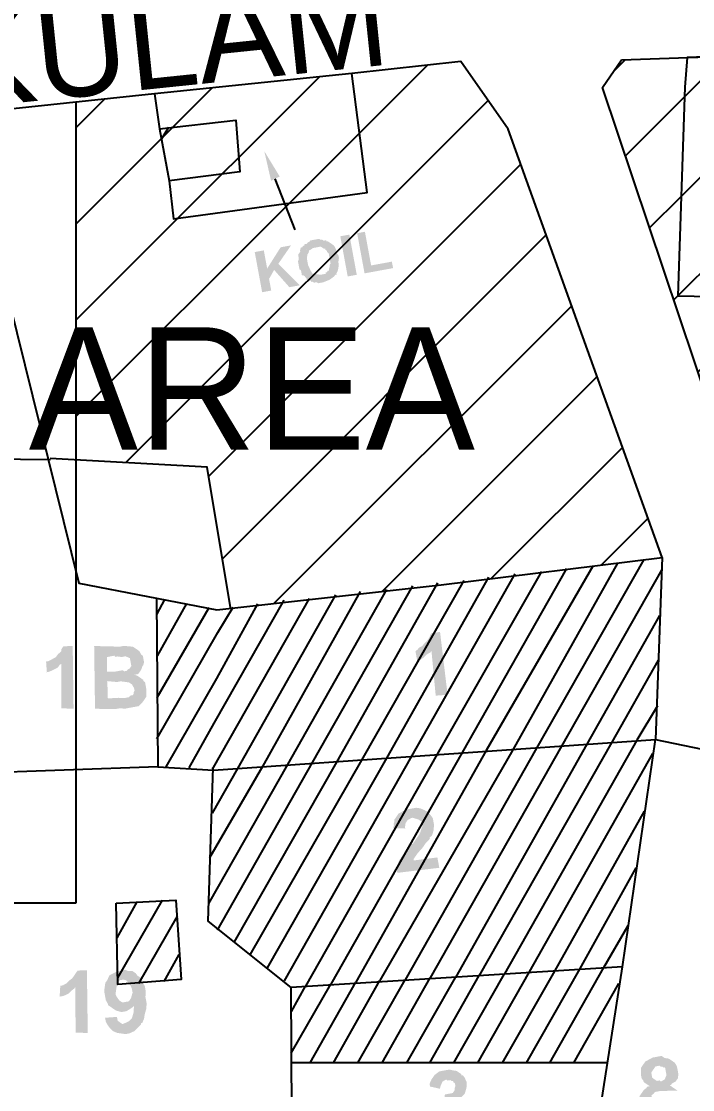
# Model space of a CAD drawing. Header units: metres. Extents: x 297 to 3998, y 336 to 1712.
# Drawn here: x 2915.3 to 2964.6, y 1161.1 to 1239.6 of the extents above; entities that cross this region are included whole.
import ezdxf

# ---------------------------------------------------------------- set-up
doc = ezdxf.new("R2010")
doc.units = ezdxf.units.M
doc.header["$MEASUREMENT"] = 0
doc.styles.get("Standard").update_dxf_attribs({"font": 'CENSCBK.TTF'})
pattern_1 = [(45, (-2513.5867, 677.9554), (-3.535534, 3.535534), [])]

msp = doc.modelspace()

# ---------------------------------------------------------------- hatches: boundary and pattern name
h = msp.add_hatch()
h.set_pattern_fill('ANSI31', color=2, scale=40, style=0)
h.set_pattern_definition(pattern_1)
h.paths.add_polyline_path([(2970.39, 1197.767), (2970.453, 1196.893), (2970.523, 1196.512), (2970.594, 1196.131), (2970.759, 1195.768), (2970.829, 1195.387), (2970.994, 1195.023), (2971.16, 1194.66), (2971.42, 1194.314), (2971.586, 1193.951), (2971.829, 1193.701), (2972.089, 1193.355), (2972.332, 1193.104), (2972.593, 1192.759), (2972.931, 1192.526), (2973.174, 1192.275), (2973.513, 1192.042), (2973.851, 1191.809), (2974.718, 1191.378), (2977.488, 1191.513), (2982.445, 1237.592), (2979.858, 1237.502), (2979.39, 1235.263), (2978.026, 1219.163), (2963.504, 1219.44), (2964.022, 1234.794), (2964.201, 1236.953), (2959.362, 1236.784), (2957.964, 1234.755)])
h = msp.add_hatch()
h.set_pattern_fill('ANSI31', color=2, scale=40, style=0)
h.set_pattern_definition(pattern_1)
h.paths.add_polyline_path([(2964.201, 1236.953), (2964.022, 1234.794), (2963.504, 1219.44), (2978.026, 1219.163), (2979.39, 1235.263), (2979.858, 1237.502)])
h = msp.add_hatch()
h.set_pattern_fill('ANSI31', color=2, scale=40, style=0)
h.set_pattern_definition(pattern_1)
h.paths.add_polyline_path([(2951.044, 1231.708), (2947.569, 1236.678), (2939.561, 1235.793), (2940.682, 1227.042), (2926.468, 1225.112), (2926.15, 1227.908), (2925.448, 1231.716), (2925.07, 1234.304), (2919.292, 1233.684), (2919.292, 1207.393), (2928.944, 1206.865), (2930.658, 1196.491), (2946.117, 1198.213), (2962.358, 1200.224)])
h = msp.add_hatch()
h.set_pattern_fill('ANSI31', color=2, scale=40, style=0)
h.set_pattern_definition(pattern_1)
h.paths.add_polyline_path([(2939.561, 1235.793), (2925.07, 1234.304), (2925.448, 1231.716), (2931.04, 1232.353), (2931.344, 1228.57), (2926.15, 1227.908), (2926.468, 1225.112), (2940.682, 1227.042)])
h = msp.add_hatch()
h.set_pattern_fill('ANSI31', color=2, scale=40, style=0)
h.set_pattern_definition(pattern_1)
h.paths.add_polyline_path([(2931.04, 1232.353), (2926.085, 1231.789), (2925.588, 1230.955), (2926.15, 1227.908), (2931.344, 1228.57)])
at = {"linetype": 'Continuous'}
for points in [[(2933.631, 1227.908), (2933.132, 1230.081), (2934.263, 1228.222)], [(2939.259, 1220.873), (2939.925, 1220.996), (2939.381, 1223.948), (2938.715, 1223.825)], [(2940.524, 1224.158), (2939.953, 1224.053), (2940.497, 1221.101), (2942.591, 1221.487), (2942.503, 1221.963), (2940.98, 1221.683)], [(2935.097, 1223.158), (2934.335, 1223.018), (2933.343, 1221.457), (2933.854, 1221.354), (2934.974, 1220.084), (2935.736, 1220.224), (2934.165, 1221.805)], [(2935.756, 1222.787), (2935.774, 1222.692), (2935.618, 1222.467), (2935.671, 1222.181), (2935.611, 1221.973), (2935.663, 1221.687), (2935.681, 1221.592), (2935.716, 1221.402), (2935.829, 1221.324), (2935.846, 1221.229), (2935.864, 1221.134), (2935.881, 1221.039), (2935.899, 1220.943), (2935.994, 1220.961), (2936.107, 1220.883), (2936.237, 1220.71), (2936.255, 1220.615), (2936.35, 1220.633), (2936.463, 1220.555), (2936.558, 1220.573), (2936.575, 1220.477), (2936.671, 1220.495), (2936.783, 1220.417), (2936.879, 1220.435), (2936.974, 1220.452), (2937.087, 1220.375), (2937.467, 1220.445), (2937.926, 1220.628), (2938.272, 1220.888), (2938.349, 1221.001), (2938.445, 1221.019), (2938.427, 1221.114), (2937.362, 1221.016), (2937.267, 1220.998), (2936.964, 1221.041), (2936.661, 1221.084), (2936.513, 1221.352), (2936.347, 1221.715), (2936.33, 1221.81), (2936.312, 1221.905), (2936.295, 1222.001), (2936.26, 1222.191), (2936.302, 1222.494), (2936.38, 1222.607), (2936.44, 1222.815), (2936.535, 1222.832), (2936.708, 1222.963), (2936.803, 1222.98), (2936.994, 1223.015)], [(2936.888, 1223.587), (2936.603, 1223.534), (2936.508, 1223.516), (2936.43, 1223.404), (2936.335, 1223.386), (2936.257, 1223.273), (2936.162, 1223.256), (2936.067, 1223.238), (2936.084, 1223.143), (2935.989, 1223.126), (2935.911, 1223.013), (2935.816, 1222.995), (2935.756, 1222.787), (2937.089, 1223.033), (2937.279, 1223.068), (2937.505, 1222.913), (2937.6, 1222.93), (2937.618, 1222.835), (2937.73, 1222.757), (2937.748, 1222.662), (2937.861, 1222.584), (2937.878, 1222.489), (2937.896, 1222.394), (2937.966, 1222.013), (2938.001, 1221.823), (2937.923, 1221.71), (2937.941, 1221.615), (2937.881, 1221.407), (2937.898, 1221.312), (2937.803, 1221.294), (2937.725, 1221.181), (2937.63, 1221.164), (2937.648, 1221.069), (2937.553, 1221.051), (2937.457, 1221.034), (2937.362, 1221.016), (2938.427, 1221.114), (2938.505, 1221.227), (2938.565, 1221.435), (2938.607, 1221.738), (2938.572, 1221.928), (2938.615, 1222.231), (2938.58, 1222.422), (2938.449, 1222.595), (2938.397, 1222.88), (2938.249, 1223.148), (2938.023, 1223.304), (2937.911, 1223.381), (2937.798, 1223.459), (2937.703, 1223.441), (2937.685, 1223.537), (2937.495, 1223.501), (2937.382, 1223.579), (2937.287, 1223.562), (2937.174, 1223.639), (2937.079, 1223.622), (2936.984, 1223.604)], [(2933.098, 1222.79), (2932.431, 1222.667), (2932.975, 1219.715), (2933.642, 1219.838), (2933.484, 1220.695), (2933.854, 1221.354), (2933.343, 1221.457)], [(2946.04, 1194.757), (2945.374, 1194.634), (2945.236, 1194.313), (2945.08, 1194.088), (2944.83, 1193.845), (2944.752, 1193.732), (2944.484, 1193.584), (2944.406, 1193.471), (2944.234, 1193.341), (2945.411, 1193.361), (2945.722, 1190.071), (2946.596, 1190.134)], [(2919.061, 1193.723), (2918.377, 1193.695), (2918.299, 1193.583), (2918.222, 1193.47), (2918.239, 1193.375), (2918.162, 1193.262), (2917.989, 1193.132), (2917.833, 1192.906), (2917.565, 1192.758), (2917.297, 1192.61), (2917.202, 1192.593), (2917.107, 1192.575), (2918.224, 1192.388), (2918.232, 1189.14), (2919.124, 1189.108)], [(2922.516, 1193.671), (2920.637, 1193.718), (2920.7, 1189.103), (2922.276, 1189.098), (2922.561, 1189.151), (2922.865, 1189.108), (2923.15, 1189.161), (2923.436, 1189.213), (2923.912, 1189.301), (2924.162, 1189.544), (2924.318, 1189.77), (2924.395, 1189.882), (2921.642, 1189.867), (2921.604, 1191.14), (2922.306, 1191.072), (2924.263, 1191.138), (2924.245, 1191.233), (2924.132, 1191.31), (2923.907, 1191.466), (2923.794, 1191.543), (2923.586, 1191.604), (2923.776, 1191.639), (2923.872, 1191.656), (2924.027, 1191.882), (2921.577, 1191.824), (2921.574, 1192.906), (2922.145, 1193.012), (2924.215, 1192.999), (2924.102, 1193.077), (2923.954, 1193.345), (2923.842, 1193.423), (2923.503, 1193.656), (2923.2, 1193.698), (2922.802, 1193.723), (2922.611, 1193.688)], [(2944.234, 1193.341), (2944.374, 1192.579), (2944.642, 1192.727), (2944.815, 1192.857), (2945.065, 1193.1), (2945.333, 1193.248), (2945.411, 1193.361)], [(2917.107, 1192.575), (2917.17, 1191.701), (2917.152, 1191.796), (2917.342, 1191.831), (2917.706, 1191.997), (2917.974, 1192.144), (2918.129, 1192.37), (2918.224, 1192.388)], [(2924.215, 1192.999), (2922.145, 1193.012), (2922.163, 1192.916), (2922.353, 1192.951), (2922.656, 1192.909), (2922.942, 1192.962), (2923.263, 1192.824), (2923.315, 1192.538), (2923.333, 1192.443), (2923.368, 1192.252), (2923.29, 1192.14), (2923.213, 1192.027), (2923.118, 1192.009), (2923.04, 1191.897), (2922.849, 1191.862), (2922.737, 1191.939), (2922.641, 1191.922), (2922.546, 1191.904), (2922.356, 1191.869), (2922.165, 1191.834), (2921.577, 1191.824), (2924.027, 1191.882), (2924.105, 1191.994), (2924.165, 1192.202), (2924.242, 1192.315), (2924.303, 1192.523), (2924.267, 1192.714), (2924.232, 1192.904)], [(2924.263, 1191.138), (2922.306, 1191.072), (2922.496, 1191.107), (2922.591, 1191.125), (2922.895, 1191.082), (2923.198, 1191.04), (2923.423, 1190.885), (2923.571, 1190.616), (2923.606, 1190.426), (2923.529, 1190.313), (2923.546, 1190.218), (2923.468, 1190.105), (2923.373, 1190.088), (2923.278, 1190.07), (2923.2, 1189.957), (2923.105, 1189.94), (2923.01, 1189.922), (2922.915, 1189.905), (2922.819, 1189.887), (2922.421, 1189.912), (2921.642, 1189.867), (2924.395, 1189.882), (2924.473, 1189.995), (2924.481, 1190.489), (2924.393, 1190.965), (2924.375, 1191.06)], [(2944.001, 1181.781), (2943.906, 1181.763), (2943.525, 1181.693), (2943.257, 1181.545), (2942.989, 1181.397), (2942.756, 1181.059), (2942.678, 1180.946), (2944.029, 1181.097), (2944.445, 1180.976), (2944.67, 1180.821), (2944.74, 1180.44), (2944.603, 1180.12), (2944.62, 1180.024), (2944.525, 1180.007), (2944.542, 1179.912), (2944.309, 1179.573), (2944.076, 1179.235), (2943.731, 1178.975), (2943.498, 1178.636), (2943.265, 1178.298), (2943.032, 1177.96), (2942.911, 1177.544), (2942.886, 1177.145), (2942.904, 1177.05), (2945.986, 1177.421), (2945.845, 1178.183), (2944.114, 1177.962), (2944.097, 1178.058), (2944.174, 1178.17), (2944.407, 1178.509), (2944.735, 1178.864), (2944.968, 1179.203), (2945.297, 1179.558), (2945.279, 1179.654), (2945.452, 1179.784), (2945.572, 1180.2), (2945.597, 1180.598), (2945.509, 1181.074), (2945.249, 1181.42), (2945.119, 1181.593), (2945.023, 1181.575), (2944.911, 1181.653), (2944.59, 1181.791), (2944.287, 1181.833), (2944.096, 1181.798)], [(2942.678, 1180.946), (2942.696, 1180.851), (2942.636, 1180.643), (2942.653, 1180.548), (2942.593, 1180.34), (2943.485, 1180.307), (2943.468, 1180.403), (2943.51, 1180.706), (2943.588, 1180.819), (2943.665, 1180.931), (2943.934, 1181.079), (2944.029, 1181.097)], [(2920.105, 1169.896), (2919.421, 1169.868), (2919.343, 1169.756), (2919.265, 1169.643), (2919.188, 1169.53), (2919.11, 1169.417), (2919.032, 1169.305), (2918.859, 1169.174), (2918.609, 1168.931), (2918.341, 1168.783), (2918.246, 1168.766), (2918.15, 1168.748), (2919.25, 1168.656), (2919.275, 1165.313), (2920.167, 1165.281)], [(2922.858, 1169.911), (2922.763, 1169.894), (2922.668, 1169.876), (2922.382, 1169.823), (2922.019, 1169.658), (2921.751, 1169.51), (2921.613, 1169.19), (2921.535, 1169.077), (2921.458, 1168.964), (2921.415, 1168.661), (2921.372, 1168.358), (2921.443, 1167.977), (2921.495, 1167.691), (2921.643, 1167.423), (2922.898, 1167.556), (2922.708, 1167.521), (2922.482, 1167.676), (2922.352, 1167.849), (2922.204, 1168.117), (2922.247, 1168.42), (2922.289, 1168.724), (2922.35, 1168.931), (2922.505, 1169.157), (2922.79, 1169.21), (2924.063, 1169.247), (2924.046, 1169.342), (2923.82, 1169.498), (2923.69, 1169.671), (2923.464, 1169.826), (2923.066, 1169.851), (2922.953, 1169.929)], [(2924.063, 1169.247), (2922.79, 1169.21), (2922.998, 1169.149), (2923.241, 1168.899), (2923.407, 1168.536), (2923.424, 1168.44), (2923.459, 1168.25), (2923.399, 1168.042), (2923.339, 1167.834), (2923.184, 1167.609), (2922.993, 1167.574), (2922.898, 1167.556), (2921.643, 1167.423), (2921.661, 1167.328), (2921.773, 1167.25), (2923.54, 1167.28), (2923.557, 1167.185), (2923.532, 1166.787), (2923.412, 1166.371), (2923.161, 1166.128), (2922.798, 1165.963), (2921.638, 1165.847), (2921.768, 1165.674), (2922.011, 1165.424), (2922.332, 1165.286), (2922.635, 1165.243), (2922.938, 1165.201), (2923.224, 1165.253), (2923.587, 1165.419), (2923.838, 1165.662), (2924.088, 1165.905), (2924.071, 1166), (2924.166, 1166.018), (2924.304, 1166.338), (2924.346, 1166.642), (2924.467, 1167.057), (2924.492, 1167.456), (2924.404, 1167.932), (2924.429, 1168.33), (2924.359, 1168.711), (2924.211, 1168.979), (2924.194, 1169.074), (2924.176, 1169.17)], [(2918.15, 1168.748), (2918.1, 1167.952), (2918.195, 1167.969), (2918.386, 1168.004), (2918.749, 1168.17), (2919, 1168.413), (2919.173, 1168.543), (2919.25, 1168.656)], [(2921.773, 1167.25), (2922.224, 1166.94), (2922.64, 1166.819), (2923.021, 1166.89), (2923.462, 1167.168), (2923.54, 1167.28)], [(2922.312, 1166.464), (2921.438, 1166.401), (2921.49, 1166.115), (2921.638, 1165.847), (2922.798, 1165.963), (2922.703, 1165.945), (2922.59, 1166.023), (2922.477, 1166.1), (2922.365, 1166.178), (2922.347, 1166.273)], [(2962.124, 1163.562), (2962.029, 1163.544), (2961.648, 1163.474), (2961.38, 1163.326), (2961.112, 1163.178), (2960.957, 1162.953), (2960.879, 1162.84), (2962.152, 1162.878), (2962.265, 1162.8), (2962.36, 1162.818), (2962.472, 1162.74), (2962.568, 1162.758), (2962.585, 1162.662), (2962.603, 1162.567), (2962.655, 1162.282), (2962.673, 1162.186), (2962.535, 1161.866), (2962.267, 1161.718), (2962.154, 1161.795), (2960.994, 1161.68), (2961.107, 1161.602), (2961.333, 1161.447), (2961.445, 1161.369), (2961.255, 1161.334), (2961.177, 1161.222), (2961.004, 1161.091), (2960.849, 1160.866), (2960.694, 1160.64), (2960.651, 1160.337), (2960.704, 1160.052), (2960.756, 1159.766), (2960.904, 1159.498), (2961.052, 1159.23), (2961.165, 1159.152), (2961.278, 1159.074), (2961.486, 1159.014), (2961.806, 1158.877), (2962.109, 1158.834), (2962.395, 1158.887), (2962.681, 1158.939), (2962.966, 1158.992), (2963.139, 1159.122), (2963.39, 1159.365), (2963.545, 1159.591), (2962.177, 1159.535), (2962.064, 1159.613), (2961.856, 1159.673), (2961.726, 1159.846), (2961.613, 1159.924), (2961.561, 1160.209), (2961.508, 1160.495), (2961.586, 1160.608), (2961.568, 1160.703), (2961.741, 1160.833), (2961.819, 1160.946), (2961.914, 1160.964), (2962.199, 1161.016), (2963.472, 1161.054), (2963.359, 1161.132), (2963.247, 1161.209), (2963.134, 1161.287), (2963.021, 1161.365), (2962.908, 1161.442), (2963.004, 1161.46), (2963.081, 1161.572), (2963.349, 1161.72), (2963.505, 1161.946), (2963.547, 1162.249), (2963.495, 1162.535), (2963.46, 1162.725), (2963.442, 1162.82), (2963.294, 1163.088), (2963.069, 1163.244), (2962.843, 1163.399), (2962.54, 1163.442), (2962.427, 1163.519), (2962.315, 1163.597)], [(2946.653, 1162.581), (2946.558, 1162.564), (2946.272, 1162.511), (2945.986, 1162.459), (2945.641, 1162.198), (2945.485, 1161.972), (2945.408, 1161.86), (2946.603, 1161.785), (2946.698, 1161.802), (2946.793, 1161.82), (2946.906, 1161.742), (2947.001, 1161.76), (2947.019, 1161.664), (2947.132, 1161.587), (2947.167, 1161.396), (2947.106, 1161.188), (2947.124, 1161.093), (2946.969, 1160.868), (2946.873, 1160.85), (2946.778, 1160.833), (2946.397, 1160.762), (2946.33, 1160.061), (2946.615, 1160.113), (2946.728, 1160.036), (2947.888, 1160.151), (2947.871, 1160.246), (2947.342, 1160.444), (2947.532, 1160.479), (2947.861, 1160.835), (2947.981, 1161.251), (2948.006, 1161.649), (2947.841, 1162.013), (2947.71, 1162.186), (2947.615, 1162.168), (2947.598, 1162.263), (2947.259, 1162.496), (2946.956, 1162.539), (2946.748, 1162.599)], [(2960.879, 1162.84), (2960.801, 1162.727), (2960.794, 1162.234), (2960.846, 1161.948), (2960.977, 1161.775), (2960.994, 1161.68), (2962.154, 1161.795), (2962.059, 1161.778), (2961.964, 1161.76), (2961.851, 1161.838), (2961.738, 1161.916), (2961.626, 1161.993), (2961.555, 1162.374), (2961.711, 1162.6), (2961.866, 1162.825), (2962.152, 1162.878)], [(2945.408, 1161.86), (2945.27, 1161.539), (2945.305, 1161.349), (2946.024, 1161.186), (2946.084, 1161.394), (2946.222, 1161.714), (2946.49, 1161.862), (2946.603, 1161.785)]]:
    msp.add_hatch(color=0, dxfattribs=at).paths.add_polyline_path(points)

# ---------------------------------------------------------------- linework, layer by layer
at = {"color": 2}
for p, q in [((2919.292, 1233.684), (2919.292, 1174.819)), ((2919.292, 1174.819), (2913.251, 1174.819)), ((2915.439, 1174.819), (2915.439, 1174.819)), ((2958.34, 1163.082), (2935.133, 1163.082))]:
    msp.add_line(p, q, dxfattribs=at)
at = {"color": 0, "linetype": 'Continuous'}
for points in [[(2959.362, 1236.784), (2982.445, 1237.592)], [(2964.022, 1234.794), (2963.504, 1219.44), (2978.026, 1219.163), (2979.39, 1235.263), (2979.861, 1237.515), (2964.201, 1236.953), (2964.022, 1234.794)], [(2962.358, 1200.224), (2951.044, 1231.708), (2947.569, 1236.678), (2939.561, 1235.793), (2925.07, 1234.304), (2910.976, 1232.79)], [(2970.39, 1197.767), (2957.964, 1234.755), (2959.362, 1236.784)], [(2925.07, 1234.304), (2925.448, 1231.716), (2926.15, 1227.908), (2926.468, 1225.112), (2940.682, 1227.042), (2939.561, 1235.793)], [(2925.448, 1231.716), (2931.04, 1232.353), (2931.344, 1228.57), (2926.15, 1227.908)], [(2925.588, 1230.955), (2926.115, 1231.839)], [(2933.899, 1228.056), (2935.38, 1224.293)], [(2917.427, 1207.4), (2910.82, 1207.463)], [(2930.649, 1196.547), (2928.944, 1206.865), (2917.409, 1207.495)], [(2957.259, 1199.58), (2949.42, 1186.028), (2939.858, 1169.008)], [(2959.086, 1199.818), (2951.377, 1186.093), (2941.607, 1169.133)], [(2961.007, 1200.074), (2953.126, 1186.218), (2943.468, 1169.181)], [(2933.361, 1170.075), (2942.139, 1185.474), (2949.633, 1198.766)], [(2934.619, 1169.125), (2951.554, 1199.021)], [(2953.494, 1199.182), (2945.827, 1185.759), (2936.17, 1168.722)], [(2955.32, 1199.42), (2947.671, 1185.902), (2938.014, 1168.865)], [(2962.325, 1199.332), (2954.97, 1186.361), (2945.312, 1169.324)], [(2929.7, 1172.845), (2936.685, 1185.158), (2944.04, 1198.129)], [(2930.941, 1171.991), (2938.451, 1185.188), (2945.867, 1198.367)], [(2932.103, 1171.024), (2940.295, 1185.331), (2947.806, 1198.527)], [(2925.209, 1197.218), (2925.325, 1184.836), (2929.404, 1184.604)], [(2925.229, 1196.041), (2925.816, 1197.133)], [(2942.119, 1197.873), (2934.841, 1185.015), (2929.046, 1174.792)], [(2940.18, 1197.713), (2932.997, 1184.872), (2929.116, 1178.152)], [(2936.431, 1197.219), (2929.369, 1184.794), (2929.291, 1184.681)], [(2938.353, 1197.475), (2931.153, 1184.729), (2929.299, 1181.434)], [(2925.242, 1186.888), (2929.709, 1194.701), (2930.839, 1196.582)], [(2925.27, 1189.945), (2929.073, 1196.552)], [(2925.297, 1193.002), (2927.444, 1196.843)], [(2925.914, 1184.846), (2929.639, 1191.341), (2932.666, 1196.82)], [(2927.603, 1184.764), (2929.457, 1188.059), (2934.587, 1197.076)], [(2962.16, 1195.955), (2956.814, 1186.504), (2947.174, 1169.371)], [(2962.073, 1192.69), (2958.658, 1186.647), (2948.923, 1169.497)], [(2962.003, 1189.331), (2960.502, 1186.79), (2950.767, 1169.639)], [(2929.404, 1184.604), (2961.87, 1186.845)], [(2969.442, 1185.287), (2966.774, 1163.434), (2965.297, 1151.152), (2951.26, 1125.826), (2946.82, 1124.811), (2950.801, 1136.865), (2953.905, 1146.198), (2957.412, 1157.082), (2959.433, 1170.154), (2961.87, 1186.845)], [(2948.808, 1163.082), (2952.611, 1169.782), (2961.665, 1185.823)], [(2859.617, 1173.496), (2878.657, 1155.105), (2935.201, 1149.938), (2935.105, 1168.624), (2929.005, 1173.505), (2929.369, 1184.794)], [(2925.325, 1184.836), (2911.533, 1184.362)], [(2950.625, 1163.082), (2954.472, 1169.83), (2961.068, 1181.579)], [(2952.398, 1163.082), (2956.316, 1169.973), (2960.455, 1177.429)], [(2922.249, 1174.819), (2926.639, 1175.038), (2927.025, 1169.202), (2922.367, 1168.836), (2922.249, 1174.819)], [(2922.324, 1172.274), (2923.807, 1174.91)], [(2922.375, 1169.33), (2925.651, 1175.053)], [(2923.925, 1168.927), (2926.754, 1173.878)], [(2954.108, 1163.082), (2958.065, 1170.098), (2959.859, 1173.185)], [(2925.769, 1169.069), (2926.882, 1171.046)], [(2959.433, 1170.154), (2935.105, 1168.624)], [(2947.063, 1163.082), (2950.767, 1169.639)], [(2935.108, 1163.801), (2938.014, 1168.865)], [(2936.493, 1163.082), (2939.858, 1169.008)], [(2938.225, 1163.082), (2941.607, 1169.133)], [(2939.995, 1163.082), (2943.468, 1169.181)], [(2941.795, 1163.082), (2945.312, 1169.324)], [(2943.607, 1163.082), (2947.174, 1169.371)], [(2945.295, 1163.082), (2948.923, 1169.497)], [(2955.877, 1163.082), (2959.167, 1168.923)], [(2935.135, 1166.858), (2936.17, 1168.722)]]:
    msp.add_lwpolyline(points, dxfattribs=at)
at = {"color": 7, "linetype": 'ByBlock'}
msp.add_lwpolyline([(2865.055, 1230.702), (2887.789, 1234.1), (2890.112, 1229.275), (2910.976, 1232.79), (2919.521, 1198.332), (2929.64, 1196.378), (2946.117, 1198.213), (2962.358, 1200.224), (2961.87, 1186.845), (2969.442, 1185.287), (2975.244, 1184.781), (2993.236, 1185.439), (3006.052, 1185.779), (3018.466, 1186.347), (3028.567, 1186.735), (3038.052, 1186.73), (3043.461, 1186.913), (3064.273, 1189.373)], dxfattribs=at)
at = {"color": 1, "linetype": 'ByBlock'}
msp.add_circle((3312.782, 1009.358), 500, dxfattribs=at)

# ---------------------------------------------------------------- texts
at = {"color": 4, "linetype": 'Continuous'}
msp.add_text('TO MADAKULAM ', height=7, rotation=5.89218, dxfattribs=at).set_placement((2868.002, 1228.779))
msp.add_text('BUILDUP AREA ', height=9, dxfattribs=at).set_placement((2860.325, 1208.137))

doc.saveas('drawing.dxf')
